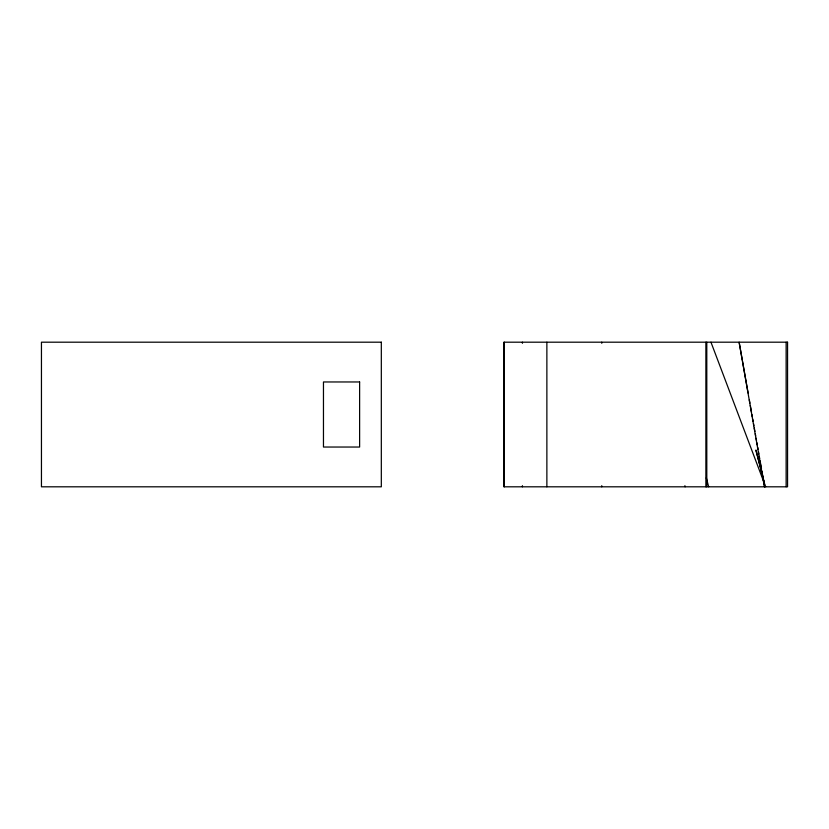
<?xml version="1.0" encoding="UTF-8"?>
<svg xmlns="http://www.w3.org/2000/svg" width="829" height="829" viewBox="0 0 829 829"><rect width="100%" height="100%" fill="white"/><g stroke="black" fill="none" stroke-linecap="round" stroke-linejoin="round"><path stroke-width="1.24" d="M522.415 486.81L522.425 485.69M601.74 486.81L601.75 485.69M710.961 342.19L765.644 486.81M706.329 477.856L708.66 486.81M763.82 480.685L755.903 450.023L764.659 484.364M764.431 486.81L739.126 342.19L742.318 360.263M684.899 485.68L685.106 486.81M742.515 361.392L748.11 393.029M749.302 399.816L749.903 403.205M750.307 405.464L751.499 412.241M751.903 414.5L752.297 416.759M752.701 419.018L753.095 421.277M753.499 423.536L753.903 425.795M754.297 428.054L754.898 431.453M755.292 433.712L755.696 435.971M756.089 438.23L756.494 440.489M756.898 442.748L757.291 445.007M757.696 447.266L758.089 449.525M758.494 451.784L758.887 454.043M759.291 456.302L759.685 458.561M760.089 460.82L761.488 468.737M761.882 470.996L763.084 477.773M763.478 480.032L764.68 486.81M601.74 342.19L601.771 343.299M522.415 342.19L522.446 343.299M786.13 342.19L786.13 486.81M706.795 342.19L706.795 486.81M705.873 342.19L705.873 486.81M546.871 342.19L546.871 486.81M504.333 342.19L504.333 486.81M381.319 342.19L41.45 342.19L41.45 486.81L381.319 486.81L381.319 342.19M787.55 342.19L503.835 342.19L503.835 486.81L787.55 486.81L787.55 342.19M359.62 381.962L323.465 381.962L323.465 447.038L359.62 447.038L359.62 381.962"/></g></svg>
